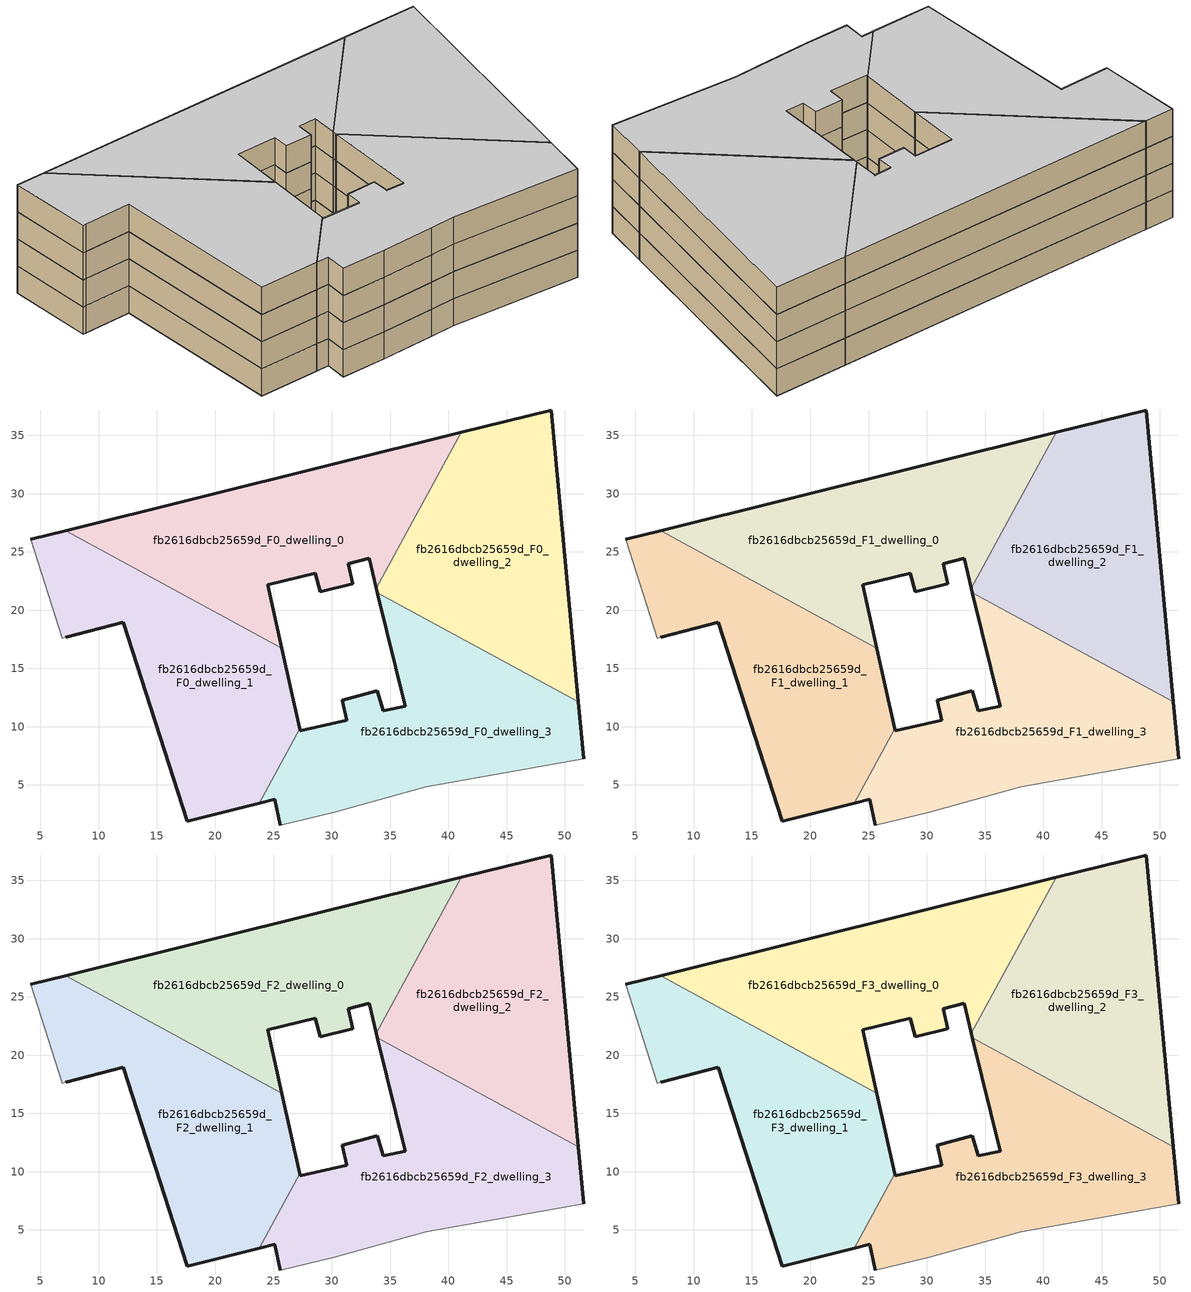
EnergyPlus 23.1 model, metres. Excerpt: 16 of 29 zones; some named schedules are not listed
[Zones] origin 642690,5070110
fb2616dbcb25659d_F0_dwelling_0
 floor ground (EU_floor_Construction): 33.83,21.89 41.1,35.26 7.18,26.83 25.71,16.75 24.49,22.17 28.6,23.17 29,21.57 31.8,22.27 31.4,23.97 33.2,24.47 z0
 wall outside (EU_wall_Construction): 7.18,26.83 41.1,35.26 / 33.83,21.89 33.2,24.47 31.4,23.97 31.8,22.27 29,21.57 28.6,23.17 24.49,22.17 25.71,16.75 z0:3
 wall to fb2616dbcb25659d_F0_dwelling_1 (EU_wall_Construction): 25.71,16.75 7.18,26.83 z0:3
 wall to fb2616dbcb25659d_F0_dwelling_2 (EU_wall_Construction): 41.1,35.26 33.83,21.89 z0:3
fb2616dbcb25659d_F0_dwelling_1
 floor ground (EU_floor_Construction): 23.8,3.43 27.26,9.81 25.71,16.75 7.18,26.83 4.18,26.08 6.88,17.58 7.18,17.67 12.09,18.97 17.58,1.86 z0
 wall outside (EU_wall_Construction): 4.18,26.08 7.18,26.83 / 25.71,16.75 27.26,9.81 / 23.8,3.43 17.58,1.86 12.09,18.97 7.18,17.67 z0:3
 wall adiabatic (EU_wall_Construction): 7.18,17.67 6.88,17.58 4.18,26.08 z0:3
 wall to fb2616dbcb25659d_F0_dwelling_3 (EU_wall_Construction): 27.26,9.81 23.8,3.43 z0:3
fb2616dbcb25659d_F0_dwelling_2
 floor ground (EU_floor_Construction): 51.15,12.14 48.82,37.18 41.1,35.26 33.83,21.89 33.93,21.51 z0
 wall outside (EU_wall_Construction): 33.93,21.51 33.83,21.89 / 41.1,35.26 48.82,37.18 51.15,12.14 z0:3
 wall to fb2616dbcb25659d_F0_dwelling_3 (EU_wall_Construction): 51.15,12.14 33.92,21.51 z0:3
fb2616dbcb25659d_F0_dwelling_3
 floor ground (EU_floor_Construction): 51.61,7.25 51.15,12.14 33.93,21.51 36.3,11.76 34.4,11.36 33.9,13.06 30.9,12.26 31.3,10.56 27.29,9.67 27.26,9.81 23.8,3.43 25.09,3.76 25.59,1.56 30.19,2.66 35.6,4.16 38.1,4.86 z0
 wall outside (EU_wall_Construction): 51.15,12.14 51.61,7.25 / 25.59,1.56 25.09,3.76 23.8,3.43 / 27.26,9.81 27.29,9.67 31.3,10.56 30.9,12.26 33.9,13.06 34.4,11.36 36.3,11.76 33.93,21.51 z0:3
 wall adiabatic (EU_wall_Construction): 51.61,7.25 38.1,4.86 35.6,4.16 30.19,2.66 25.59,1.56 z0:3
fb2616dbcb25659d_F1_dwelling_0
 floor to fb2616dbcb25659d_F0_dwelling_0 (EU_floor_Construction): 33.83,21.89 41.1,35.26 7.18,26.83 25.71,16.75 24.49,22.17 28.6,23.17 29,21.57 31.8,22.27 31.4,23.97 33.2,24.47 z3
 wall outside (EU_wall_Construction): 7.18,26.83 41.1,35.26 / 33.83,21.89 33.2,24.47 31.4,23.97 31.8,22.27 29,21.57 28.6,23.17 24.49,22.17 25.71,16.75 z3:6
 wall to fb2616dbcb25659d_F1_dwelling_1 (EU_wall_Construction): 25.71,16.75 7.18,26.83 z3:6
 wall to fb2616dbcb25659d_F1_dwelling_2 (EU_wall_Construction): 41.1,35.26 33.83,21.89 z3:6
fb2616dbcb25659d_F1_dwelling_1
 floor to fb2616dbcb25659d_F0_dwelling_1 (EU_floor_Construction): 23.79,3.43 27.26,9.81 25.71,16.75 7.18,26.83 4.18,26.08 6.88,17.58 7.18,17.67 12.09,18.97 17.58,1.86 z3
 wall outside (EU_wall_Construction): 4.18,26.08 7.18,26.83 / 25.71,16.75 27.26,9.81 / 23.8,3.43 17.58,1.86 12.09,18.97 7.18,17.67 z3:6
 wall adiabatic (EU_wall_Construction): 7.18,17.67 6.88,17.58 4.18,26.08 z3:6
 wall to fb2616dbcb25659d_F1_dwelling_3 (EU_wall_Construction): 27.26,9.81 23.8,3.43 z3:6
fb2616dbcb25659d_F1_dwelling_2
 floor to fb2616dbcb25659d_F0_dwelling_2 (EU_floor_Construction): 51.15,12.14 48.82,37.18 41.1,35.26 33.83,21.89 33.92,21.51 z3
 wall outside (EU_wall_Construction): 33.93,21.51 33.83,21.89 / 41.1,35.26 48.82,37.18 51.15,12.14 z3:6
 wall to fb2616dbcb25659d_F1_dwelling_3 (EU_wall_Construction): 51.15,12.14 33.92,21.51 z3:6
fb2616dbcb25659d_F1_dwelling_3
 floor to fb2616dbcb25659d_F0_dwelling_3 (EU_floor_Construction): 51.61,7.25 51.15,12.14 33.92,21.51 36.3,11.76 34.4,11.36 33.9,13.06 30.9,12.26 31.3,10.56 27.29,9.67 27.26,9.81 23.79,3.43 25.09,3.76 25.59,1.56 30.19,2.66 35.6,4.16 38.1,4.86 z3
 wall outside (EU_wall_Construction): 51.15,12.14 51.61,7.25 / 25.59,1.56 25.09,3.76 23.8,3.43 / 27.26,9.81 27.29,9.67 31.3,10.56 30.9,12.26 33.9,13.06 34.4,11.36 36.3,11.76 33.93,21.51 z3:6
 wall adiabatic (EU_wall_Construction): 51.61,7.25 38.1,4.86 35.6,4.16 30.19,2.66 25.59,1.56 z3:6
fb2616dbcb25659d_F2_dwelling_0
 floor to fb2616dbcb25659d_F1_dwelling_0 (EU_floor_Construction): 33.83,21.89 41.1,35.26 7.18,26.83 25.71,16.75 24.49,22.17 28.6,23.17 29,21.57 31.8,22.27 31.4,23.97 33.2,24.47 z6
 wall outside (EU_wall_Construction): 7.18,26.83 41.1,35.26 / 33.83,21.89 33.2,24.47 31.4,23.97 31.8,22.27 29,21.57 28.6,23.17 24.49,22.17 25.71,16.75 z6:9
 wall to fb2616dbcb25659d_F2_dwelling_1 (EU_wall_Construction): 25.71,16.75 7.18,26.83 z6:9
 wall to fb2616dbcb25659d_F2_dwelling_2 (EU_wall_Construction): 41.1,35.26 33.83,21.89 z6:9
fb2616dbcb25659d_F2_dwelling_1
 floor to fb2616dbcb25659d_F1_dwelling_1 (EU_floor_Construction): 23.79,3.43 27.26,9.81 25.71,16.75 7.18,26.83 4.18,26.08 6.88,17.58 7.18,17.67 12.09,18.97 17.58,1.86 z6
 wall outside (EU_wall_Construction): 4.18,26.08 7.18,26.83 / 25.71,16.75 27.26,9.81 / 23.8,3.43 17.58,1.86 12.09,18.97 7.18,17.67 z6:9
 wall adiabatic (EU_wall_Construction): 7.18,17.67 6.88,17.58 4.18,26.08 z6:9
 wall to fb2616dbcb25659d_F2_dwelling_3 (EU_wall_Construction): 27.26,9.81 23.8,3.43 z6:9
fb2616dbcb25659d_F2_dwelling_2
 floor to fb2616dbcb25659d_F1_dwelling_2 (EU_floor_Construction): 51.15,12.14 48.82,37.18 41.1,35.26 33.83,21.89 33.92,21.51 z6
 wall outside (EU_wall_Construction): 33.93,21.51 33.83,21.89 / 41.1,35.26 48.82,37.18 51.15,12.14 z6:9
 wall to fb2616dbcb25659d_F2_dwelling_3 (EU_wall_Construction): 51.15,12.14 33.92,21.51 z6:9
fb2616dbcb25659d_F2_dwelling_3
 floor to fb2616dbcb25659d_F1_dwelling_3 (EU_floor_Construction): 51.61,7.25 51.15,12.14 33.92,21.51 36.3,11.76 34.4,11.36 33.9,13.06 30.9,12.26 31.3,10.56 27.29,9.67 27.26,9.81 23.79,3.43 25.09,3.76 25.59,1.56 30.19,2.66 35.6,4.16 38.1,4.86 z6
 wall outside (EU_wall_Construction): 51.15,12.14 51.61,7.25 / 25.59,1.56 25.09,3.76 23.8,3.43 / 27.26,9.81 27.29,9.67 31.3,10.56 30.9,12.26 33.9,13.06 34.4,11.36 36.3,11.76 33.93,21.51 z6:9
 wall adiabatic (EU_wall_Construction): 51.61,7.25 38.1,4.86 35.6,4.16 30.19,2.66 25.59,1.56 z6:9
fb2616dbcb25659d_F3_dwelling_0
 floor to fb2616dbcb25659d_F2_dwelling_0 (EU_floor_Construction): 33.83,21.89 41.1,35.26 7.18,26.83 25.71,16.75 24.49,22.17 28.6,23.17 29,21.57 31.8,22.27 31.4,23.97 33.2,24.47 z9
 wall outside (EU_wall_Construction): 7.18,26.83 41.1,35.26 / 33.83,21.89 33.2,24.47 31.4,23.97 31.8,22.27 29,21.57 28.6,23.17 24.49,22.17 25.71,16.75 z9:12
 wall to fb2616dbcb25659d_F3_dwelling_1 (EU_wall_Construction): 25.71,16.75 7.18,26.83 z9:12
 wall to fb2616dbcb25659d_F3_dwelling_2 (EU_wall_Construction): 41.1,35.26 33.83,21.89 z9:12
 ceiling to fb2616dbcb25659d_F4_dwelling_0 (EU_floor_Construction): 41.1,35.26 33.83,21.89 33.2,24.47 31.4,23.97 31.8,22.27 29,21.57 28.6,23.17 24.49,22.17 25.71,16.75 7.18,26.83 z12
fb2616dbcb25659d_F3_dwelling_1
 floor to fb2616dbcb25659d_F2_dwelling_1 (EU_floor_Construction): 23.79,3.43 27.26,9.81 25.71,16.75 7.18,26.83 4.18,26.08 6.88,17.58 7.18,17.67 12.09,18.97 17.58,1.86 z9
 wall outside (EU_wall_Construction): 4.18,26.08 7.18,26.83 / 25.71,16.75 27.26,9.81 / 23.8,3.43 17.58,1.86 12.09,18.97 7.18,17.67 z9:12
 wall adiabatic (EU_wall_Construction): 7.18,17.67 6.88,17.58 4.18,26.08 z9:12
 wall to fb2616dbcb25659d_F3_dwelling_3 (EU_wall_Construction): 27.26,9.81 23.8,3.43 z9:12
 ceiling to fb2616dbcb25659d_F4_dwelling_1 (EU_floor_Construction): 25.71,16.75 27.26,9.81 23.79,3.43 17.58,1.86 12.09,18.97 7.18,17.67 6.88,17.58 4.18,26.08 7.18,26.83 z12
fb2616dbcb25659d_F3_dwelling_2
 floor to fb2616dbcb25659d_F2_dwelling_2 (EU_floor_Construction): 51.15,12.14 48.82,37.18 41.1,35.26 33.83,21.89 33.92,21.51 z9
 wall outside (EU_wall_Construction): 33.93,21.51 33.83,21.89 / 41.1,35.26 48.82,37.18 51.15,12.14 z9:12
 wall to fb2616dbcb25659d_F3_dwelling_3 (EU_wall_Construction): 51.15,12.14 33.92,21.51 z9:12
 ceiling to fb2616dbcb25659d_F4_dwelling_2 (EU_floor_Construction): 48.82,37.18 51.15,12.14 33.92,21.51 33.83,21.89 41.1,35.26 z12
fb2616dbcb25659d_F3_dwelling_3
 floor to fb2616dbcb25659d_F2_dwelling_3 (EU_floor_Construction): 51.61,7.25 51.15,12.14 33.92,21.51 36.3,11.76 34.4,11.36 33.9,13.06 30.9,12.26 31.3,10.56 27.29,9.67 27.26,9.81 23.79,3.43 25.09,3.76 25.59,1.56 30.19,2.66 35.6,4.16 38.1,4.86 z9
 wall outside (EU_wall_Construction): 51.15,12.14 51.61,7.25 / 25.59,1.56 25.09,3.76 23.8,3.43 / 27.26,9.81 27.29,9.67 31.3,10.56 30.9,12.26 33.9,13.06 34.4,11.36 36.3,11.76 33.93,21.51 z9:12
 wall adiabatic (EU_wall_Construction): 51.61,7.25 38.1,4.86 35.6,4.16 30.19,2.66 25.59,1.56 z9:12
 ceiling to fb2616dbcb25659d_F4_dwelling_3 (EU_floor_Construction): 51.15,12.14 51.61,7.25 38.1,4.86 35.6,4.16 30.19,2.66 25.59,1.56 25.09,3.76 23.79,3.43 27.26,9.81 27.29,9.67 31.3,10.56 30.9,12.26 33.9,13.06 34.4,11.36 36.3,11.76 33.92,21.51 z12
[Building]
EU S2 Campaign: North Axis=0; Terrain=City; Solar Distribution=FullExterior
[Site:Location]
Lyon-Bron: Latitude=45.75; Longitude=5; Time Zone=1; Elevation=198
[SizingPeriod:WeatherFileDays]
AnnualSizingPeriod: Begin Month=1; Begin Day of Month=1; End Month=12; End Day of Month=31; Day of Week for Start Day=Monday; Use Weather File Daylight Saving Period=No; Use Weather File Rain and Snow Indicators=No
[MATERIAL]
EU_InternalMass_Material: Roughness=MediumRough; Thickness=0.1; Conductivity=1; Density=1800; Specific Heat=900; Thermal Absorptance=0.9; Solar Absorptance=0.7; Visible Absorptance=0.7
[MATERIAL:NOMASS] Roughness=MediumRough; Thermal Absorptance=0.9; Solar Absorptance=0.7; Visible Absorptance=0.7
Name | Thermal Resistance
EU_wall_NoMass | 0.776494
EU_floor_NoMass | 0.421597
[CONSTRUCTION]
EU_wall_Construction: EU_wall_NoMass
EU_floor_Construction: EU_floor_NoMass
EU_InternalMass_Construction: EU_InternalMass_Material
[ZONE] Type=1; Multiplier=1; Ceiling Height=autocalculate; Floor Area=autocalculate; Part of Total Floor Area=Yes
Name | Volume
fb2616dbcb25659d_F0_dwelling_0 | 758.55
fb2616dbcb25659d_F1_dwelling_0; fb2616dbcb25659d_F2_dwelling_0; fb2616dbcb25659d_F3_dwelling_0 | 758.551
fb2616dbcb25659d_F0_dwelling_1 | 758.615
fb2616dbcb25659d_F1_dwelling_1; fb2616dbcb25659d_F2_dwelling_1; fb2616dbcb25659d_F3_dwelling_1 | 758.614
fb2616dbcb25659d_F0_dwelling_2 | 758.591
fb2616dbcb25659d_F1_dwelling_2; fb2616dbcb25659d_F2_dwelling_2; fb2616dbcb25659d_F3_dwelling_2 | 758.589
fb2616dbcb25659d_F0_dwelling_3; fb2616dbcb25659d_F1_dwelling_3; fb2616dbcb25659d_F2_dwelling_3; fb2616dbcb25659d_F3_dwelling_3 | 758.625
[INTERNALMASS] Construction=EU_InternalMass_Construction
Name | Zone or ZoneList | Surface Area
fb2616dbcb25659d_F0_dwelling_0_EU_InternalMass | fb2616dbcb25659d_F0_dwelling_0 | 252.85
fb2616dbcb25659d_F0_dwelling_1_EU_InternalMass | fb2616dbcb25659d_F0_dwelling_1 | 252.871
fb2616dbcb25659d_F0_dwelling_2_EU_InternalMass | fb2616dbcb25659d_F0_dwelling_2 | 252.863
fb2616dbcb25659d_F0_dwelling_3_EU_InternalMass | fb2616dbcb25659d_F0_dwelling_3 | 252.875
fb2616dbcb25659d_F1_dwelling_0_EU_InternalMass | fb2616dbcb25659d_F1_dwelling_0 | 252.85
fb2616dbcb25659d_F1_dwelling_1_EU_InternalMass | fb2616dbcb25659d_F1_dwelling_1 | 252.871
fb2616dbcb25659d_F1_dwelling_2_EU_InternalMass | fb2616dbcb25659d_F1_dwelling_2 | 252.863
fb2616dbcb25659d_F1_dwelling_3_EU_InternalMass | fb2616dbcb25659d_F1_dwelling_3 | 252.875
fb2616dbcb25659d_F2_dwelling_0_EU_InternalMass | fb2616dbcb25659d_F2_dwelling_0 | 252.85
fb2616dbcb25659d_F2_dwelling_1_EU_InternalMass | fb2616dbcb25659d_F2_dwelling_1 | 252.871
fb2616dbcb25659d_F2_dwelling_2_EU_InternalMass | fb2616dbcb25659d_F2_dwelling_2 | 252.863
fb2616dbcb25659d_F2_dwelling_3_EU_InternalMass | fb2616dbcb25659d_F2_dwelling_3 | 252.875
fb2616dbcb25659d_F3_dwelling_0_EU_InternalMass | fb2616dbcb25659d_F3_dwelling_0 | 252.85
fb2616dbcb25659d_F3_dwelling_1_EU_InternalMass | fb2616dbcb25659d_F3_dwelling_1 | 252.871
fb2616dbcb25659d_F3_dwelling_2_EU_InternalMass | fb2616dbcb25659d_F3_dwelling_2 | 252.863
fb2616dbcb25659d_F3_dwelling_3_EU_InternalMass | fb2616dbcb25659d_F3_dwelling_3 | 252.875
[OTHEREQUIPMENT] Fuel Type=Electricity; Design Level Calculation Method=Watts/Area; Power per Zone Floor Area=1; Fraction Latent=0; Fraction Radiant=0; Fraction Lost=0; Carbon Dioxide Generation Rate=0; EndUse Subcategory=EU_Step8_InternalGains
Name | Zone or ZoneList or Space or SpaceList | Schedule
EU_Step8_InternalGain_fb2616dbcb25659d_F0_dwelling_0_f000 | fb2616dbcb25659d_F0_dwelling_0 | EU_Step8_GainSchedule_fb2616dbcb25659d_F0_dwelling_0_f000
EU_Step8_InternalGain_fb2616dbcb25659d_F0_dwelling_1_f000 | fb2616dbcb25659d_F0_dwelling_1 | EU_Step8_GainSchedule_fb2616dbcb25659d_F0_dwelling_1_f000
EU_Step8_InternalGain_fb2616dbcb25659d_F0_dwelling_2_f000 | fb2616dbcb25659d_F0_dwelling_2 | EU_Step8_GainSchedule_fb2616dbcb25659d_F0_dwelling_2_f000
EU_Step8_InternalGain_fb2616dbcb25659d_F0_dwelling_3_f000 | fb2616dbcb25659d_F0_dwelling_3 | EU_Step8_GainSchedule_fb2616dbcb25659d_F0_dwelling_3_f000
EU_Step8_InternalGain_fb2616dbcb25659d_F1_dwelling_0_f000 | fb2616dbcb25659d_F1_dwelling_0 | EU_Step8_GainSchedule_fb2616dbcb25659d_F1_dwelling_0_f000
EU_Step8_InternalGain_fb2616dbcb25659d_F1_dwelling_1_f000 | fb2616dbcb25659d_F1_dwelling_1 | EU_Step8_GainSchedule_fb2616dbcb25659d_F1_dwelling_1_f000
EU_Step8_InternalGain_fb2616dbcb25659d_F1_dwelling_2_f000 | fb2616dbcb25659d_F1_dwelling_2 | EU_Step8_GainSchedule_fb2616dbcb25659d_F1_dwelling_2_f000
EU_Step8_InternalGain_fb2616dbcb25659d_F1_dwelling_3_f000 | fb2616dbcb25659d_F1_dwelling_3 | EU_Step8_GainSchedule_fb2616dbcb25659d_F1_dwelling_3_f000
EU_Step8_InternalGain_fb2616dbcb25659d_F2_dwelling_0_f000 | fb2616dbcb25659d_F2_dwelling_0 | EU_Step8_GainSchedule_fb2616dbcb25659d_F2_dwelling_0_f000
EU_Step8_InternalGain_fb2616dbcb25659d_F2_dwelling_1_f000 | fb2616dbcb25659d_F2_dwelling_1 | EU_Step8_GainSchedule_fb2616dbcb25659d_F2_dwelling_1_f000
EU_Step8_InternalGain_fb2616dbcb25659d_F2_dwelling_2_f000 | fb2616dbcb25659d_F2_dwelling_2 | EU_Step8_GainSchedule_fb2616dbcb25659d_F2_dwelling_2_f000
EU_Step8_InternalGain_fb2616dbcb25659d_F2_dwelling_3_f000 | fb2616dbcb25659d_F2_dwelling_3 | EU_Step8_GainSchedule_fb2616dbcb25659d_F2_dwelling_3_f000
EU_Step8_InternalGain_fb2616dbcb25659d_F3_dwelling_0_f000 | fb2616dbcb25659d_F3_dwelling_0 | EU_Step8_GainSchedule_fb2616dbcb25659d_F3_dwelling_0_f000
EU_Step8_InternalGain_fb2616dbcb25659d_F3_dwelling_1_f000 | fb2616dbcb25659d_F3_dwelling_1 | EU_Step8_GainSchedule_fb2616dbcb25659d_F3_dwelling_1_f000
EU_Step8_InternalGain_fb2616dbcb25659d_F3_dwelling_2_f000 | fb2616dbcb25659d_F3_dwelling_2 | EU_Step8_GainSchedule_fb2616dbcb25659d_F3_dwelling_2_f000
EU_Step8_InternalGain_fb2616dbcb25659d_F3_dwelling_3_f000 | fb2616dbcb25659d_F3_dwelling_3 | EU_Step8_GainSchedule_fb2616dbcb25659d_F3_dwelling_3_f000
[ZONEVENTILATION:DESIGNFLOWRATE] Schedule=EU_AlwaysOn; Design Flow Rate Calculation Method=AirChanges/Hour; Air Changes per Hour=0.693814; Ventilation Type=Natural; Fan Pressure Rise=0; Fan Total Efficiency=1; Constant Term Coefficient=1; Temperature Term Coefficient=0; Velocity Term Coefficient=0; Velocity Squared Term Coefficient=0; Minimum Indoor Temperature=-100; Maximum Indoor Temperature=100; Delta Temperature=-100; Minimum Outdoor Temperature=-100; Maximum Outdoor Temperature=100; Maximum Wind Speed=40
Name | Zone or ZoneList or Space or SpaceList
EU_ConstantAir_fb2616dbcb25659d_F0_dwelling_0 | fb2616dbcb25659d_F0_dwelling_0
EU_ConstantAir_fb2616dbcb25659d_F0_dwelling_1 | fb2616dbcb25659d_F0_dwelling_1
EU_ConstantAir_fb2616dbcb25659d_F0_dwelling_2 | fb2616dbcb25659d_F0_dwelling_2
EU_ConstantAir_fb2616dbcb25659d_F0_dwelling_3 | fb2616dbcb25659d_F0_dwelling_3
EU_ConstantAir_fb2616dbcb25659d_F1_dwelling_0 | fb2616dbcb25659d_F1_dwelling_0
EU_ConstantAir_fb2616dbcb25659d_F1_dwelling_1 | fb2616dbcb25659d_F1_dwelling_1
EU_ConstantAir_fb2616dbcb25659d_F1_dwelling_2 | fb2616dbcb25659d_F1_dwelling_2
EU_ConstantAir_fb2616dbcb25659d_F1_dwelling_3 | fb2616dbcb25659d_F1_dwelling_3
EU_ConstantAir_fb2616dbcb25659d_F2_dwelling_0 | fb2616dbcb25659d_F2_dwelling_0
EU_ConstantAir_fb2616dbcb25659d_F2_dwelling_1 | fb2616dbcb25659d_F2_dwelling_1
EU_ConstantAir_fb2616dbcb25659d_F2_dwelling_2 | fb2616dbcb25659d_F2_dwelling_2
EU_ConstantAir_fb2616dbcb25659d_F2_dwelling_3 | fb2616dbcb25659d_F2_dwelling_3
EU_ConstantAir_fb2616dbcb25659d_F3_dwelling_0 | fb2616dbcb25659d_F3_dwelling_0
EU_ConstantAir_fb2616dbcb25659d_F3_dwelling_1 | fb2616dbcb25659d_F3_dwelling_1
EU_ConstantAir_fb2616dbcb25659d_F3_dwelling_2 | fb2616dbcb25659d_F3_dwelling_2
EU_ConstantAir_fb2616dbcb25659d_F3_dwelling_3 | fb2616dbcb25659d_F3_dwelling_3
[HVACTEMPLATE:THERMOSTAT] Constant Heating Setpoint=20; Constant Cooling Setpoint=50
EU_HeatOnly_fb2616dbcb25659d_F0_dwelling_0; EU_HeatOnly_fb2616dbcb25659d_F0_dwelling_1; EU_HeatOnly_fb2616dbcb25659d_F0_dwelling_2; EU_HeatOnly_fb2616dbcb25659d_F0_dwelling_3; EU_HeatOnly_fb2616dbcb25659d_F1_dwelling_0; EU_HeatOnly_fb2616dbcb25659d_F1_dwelling_1; EU_HeatOnly_fb2616dbcb25659d_F1_dwelling_2; EU_HeatOnly_fb2616dbcb25659d_F1_dwelling_3; EU_HeatOnly_fb2616dbcb25659d_F2_dwelling_0; EU_HeatOnly_fb2616dbcb25659d_F2_dwelling_1; EU_HeatOnly_fb2616dbcb25659d_F2_dwelling_2; EU_HeatOnly_fb2616dbcb25659d_F2_dwelling_3; EU_HeatOnly_fb2616dbcb25659d_F3_dwelling_0; EU_HeatOnly_fb2616dbcb25659d_F3_dwelling_1; EU_HeatOnly_fb2616dbcb25659d_F3_dwelling_2; EU_HeatOnly_fb2616dbcb25659d_F3_dwelling_3; EU_HeatOnly_fb2616dbcb25659d_F4_dwelling_0; EU_HeatOnly_fb2616dbcb25659d_F4_dwelling_1; EU_HeatOnly_fb2616dbcb25659d_F4_dwelling_2; EU_HeatOnly_fb2616dbcb25659d_F4_dwelling_3; EU_HeatOnly_fb2616dbcb25659d_F5_dwelling_0; EU_HeatOnly_fb2616dbcb25659d_F5_dwelling_1; EU_HeatOnly_fb2616dbcb25659d_F5_dwelling_2; EU_HeatOnly_fb2616dbcb25659d_F6_dwelling_0; EU_HeatOnly_fb2616dbcb25659d_F6_dwelling_1; EU_HeatOnly_fb2616dbcb25659d_F6_dwelling_2; EU_HeatOnly_fb2616dbcb25659d_F7_dwelling_0; EU_HeatOnly_fb2616dbcb25659d_F7_dwelling_1; EU_HeatOnly_fb2616dbcb25659d_F7_dwelling_2
